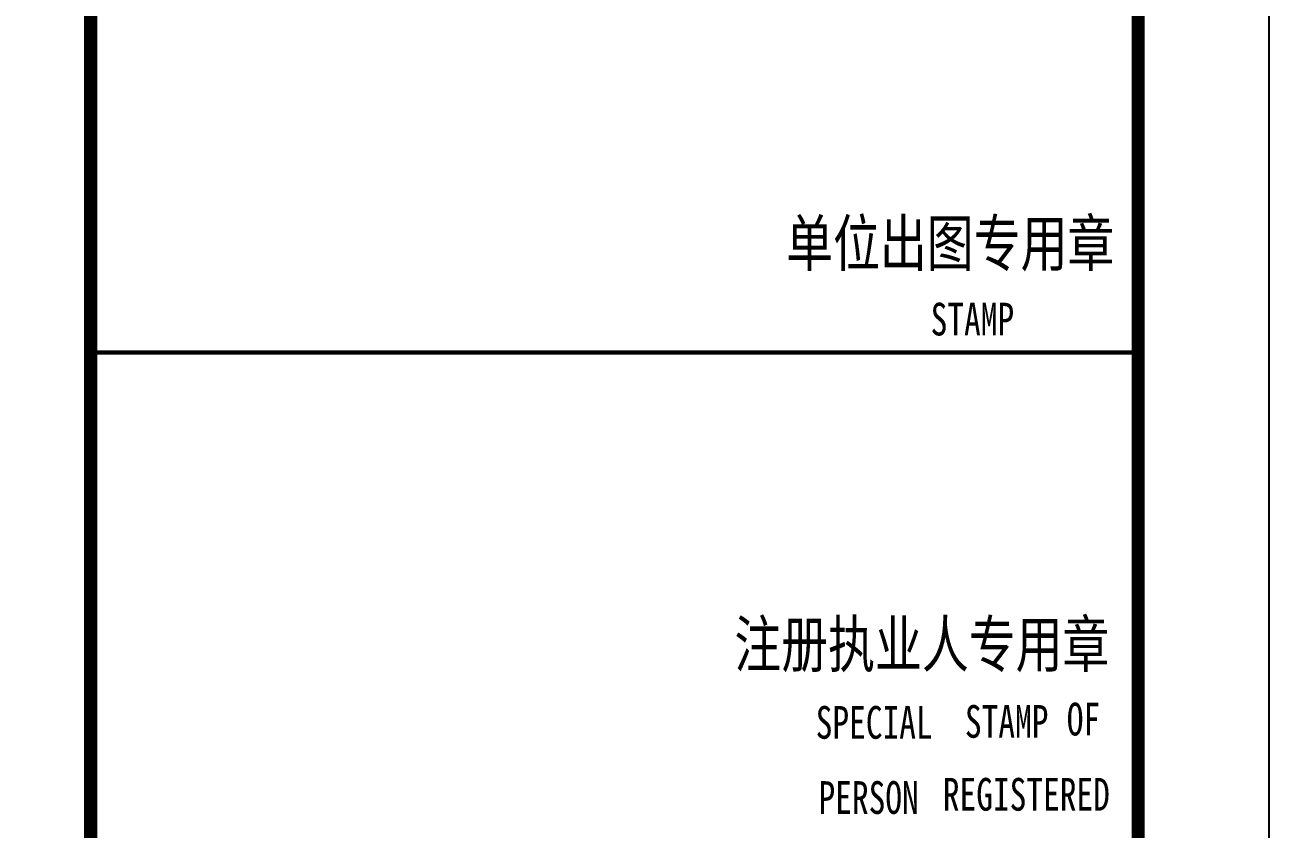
# Model space of a CAD drawing. Extents: x 30064 to 135164, y 17999 to 492668.
# Drawn here: x 104679 to 114181, y 160829 to 166974 of the extents above; entities that cross this region are included whole.
import ezdxf

# ---------------------------------------------------------------- set-up
doc = ezdxf.new("R2010")
doc.units = 0
doc.header["$LTSCALE"] = 1000
doc.header["$MEASUREMENT"] = 0
doc.layers.add('PUB_TITLE', color=7, linetype='Continuous')
doc.layers.add('TWT_TITLE', color=7, linetype='Continuous')
doc.styles.add('-宋体', font='', dxfattribs={"width": 0.8})
doc.styles.get('-宋体').set_extended_font_data('SimSun')

msp = doc.modelspace()

# ---------------------------------------------------------------- linework, layer by layer
for p, q in [((105180.8, 137798.5), (105180.8, 195198.5)), ((113157.1, 164470.3), (107205.2, 164470.3))]:
    msp.add_line(p, q)
at = {"const_width": 34}
msp.add_lwpolyline([(105180.8, 164470.3), (113157.1, 164470.3)], dxfattribs=at)
at = {"layer": 'PUB_TITLE', "const_width": 100}
msp.add_lwpolyline([(105180.8, 195198.5), (113180.8, 195198.5), (113180.8, 137798.9), (105180.8, 137798.9)], close=True, dxfattribs=at)
at = {"layer": 'TWT_TITLE'}
msp.add_lwpolyline([(30080.8, 136798.9), (114180.8, 136798.9), (114180.8, 196198.9), (30080.8, 196198.9)], close=True, dxfattribs=at)
at = {"layer": 'TWT_TITLE', "const_width": 100}
msp.add_lwpolyline([(32580.8, 137798.9), (113180.8, 137798.9), (113180.8, 195198.9), (32580.8, 195198.9)], close=True, dxfattribs=at)

# ---------------------------------------------------------------- texts
at = {"style": '-宋体', "width": 0.75}
for s, height, p in [('单位出图专用章', 350, (110492.6, 165130.8)), ('STAMP', 250, (111595.9, 164600.9)), ('注册执业人专用章', 350, (110096.7, 162067.7)), ('SPECIAL', 250, (110718.1, 161520)), ('STAMP', 250, (111857.8, 161527.3)), ('OF', 250, (112635.7, 161544.7)), ('PERSON', 250, (110739.6, 160945.8)), ('REGISTERED', 250, (111688.9, 160970.4))]:
    msp.add_text(s, height=height, dxfattribs=at).set_placement(p)

doc.saveas('drawing.dxf')
